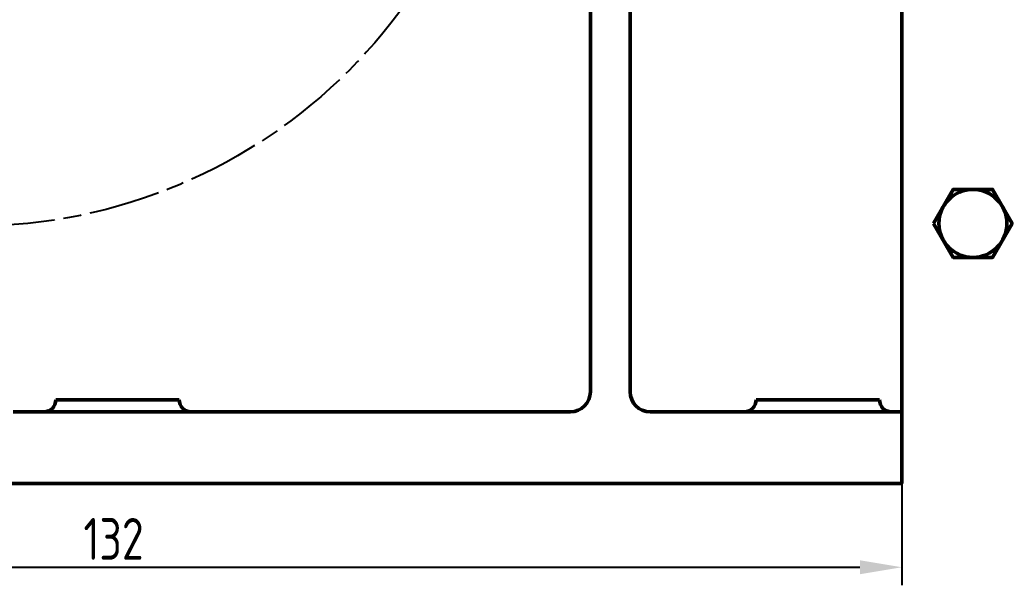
# Model space of a CAD drawing. Header units: millimetres. Extents: x -2161 to -582, y -4625 to -3434.
# Drawn here: x -1287.8 to -1204.7, y -4625.3 to -4578 of the extents above; entities that cross this region are included whole.
import ezdxf

# ---------------------------------------------------------------- set-up
doc = ezdxf.new("R2010")
doc.units = ezdxf.units.MM
doc.header["$LTSCALE"] = 0.5
doc.linetypes.add('AM_ISO08W050', pattern=[18, 12, -1.5, 3, -1.5])
doc.layers.add('AM_0', color=7, linetype='Continuous', lineweight=50)
doc.layers.add('AM_7', color=4, linetype='AM_ISO08W050', lineweight=25)
doc.styles.add('TCVN', font='tcvn+7284-2003i.ttf', dxfattribs={"width": 0.8, "height": 3.5})
doc.dimstyles.new('MyTemplate$0', dxfattribs={"dimtxt": 3.5, "dimasz": 3.5, "dimexe": 1.5, "dimexo": 0, "dimtad": 1, "dimtoh": 1, "dimdec": 0, "dimzin": 0, "dimtxsty": 'TCVN', "dimcen": 0, "dimclrd": 3, "dimclre": 3, "dimclrt": 1, "dimadec": 0, "dimazin": 0, "dimtfac": 1, "dimtdec": 0, "dimtofl": 0, "dimtmove": 0, "dimatfit": 3, "dimfxl": 1, "dimtfill": 1, "dimtolj": 1, "dimtzin": 0, "dimarcsym": 0})

# ---------------------------------------------------------------- blocks, each defined once
blk = doc.blocks.new('*D36')
at = {"color": 3, "lineweight": -2, "transparency": 16777216}
for p, q in [((-1345.998692776287, -4616.014677666727), (-1345.998692776287, -4625.315622430453)), ((-1213.970914442953, -4616.79552815238), (-1213.970914442953, -4625.315622430453)), ((-1342.498692776287, -4623.815622430453), (-1217.470914442953, -4623.815622430453))]:
    blk.add_line(p, q, dxfattribs=at)
at = {"color": 3, "transparency": 16777216}
for points in [[(-1342.498692776287, -4623.23228909712), (-1342.498692776287, -4624.398955763786), (-1345.998692776287, -4623.815622430453)], [(-1217.470914442953, -4623.23228909712), (-1217.470914442953, -4624.398955763786), (-1213.970914442953, -4623.815622430453)]]:
    blk.add_solid(points, dxfattribs=at)
at = {"layer": 'Defpoints', "color": 0, "transparency": 16777216}
for p in [(-1345.998692776287, -4616.014677666727), (-1213.970914442953, -4616.79552815238), (-1213.970914442953, -4623.815622430453)]:
    blk.add_point(p, dxfattribs=at)
at = {"color": 1, "transparency": 16777216, "insert": (-1279.98480360962, -4621.440622430453), "char_height": 3.5, "attachment_point": 5, "style": 'TCVN', "bg_fill": 3, "box_fill_scale": 1.1, "bg_fill_color": 256, "bg_fill_true_color": 13158600, "bg_fill_transparency": 0}
blk.add_mtext('\\A1;132', dxfattribs=at)

msp = doc.modelspace()

# ---------------------------------------------------------------- linework, layer by layer
at = {"layer": 'AM_0'}
for p, q in [((-1213.970914442953, -4616.795528152381), (-1213.970914442953, -4557.795528152381)), ((-1240.054247776287, -4567.975134925788), (-1240.054247776287, -4609.128861485715)), ((-1236.720914442953, -4567.975134925788), (-1236.720914442953, -4609.128861485715)), ((-1213.970914442953, -4610.795528152381), (-1235.054247776287, -4610.795528152381)), ((-1213.970914442953, -4616.795528152381), (-1345.332026109621, -4616.795528152381))]:
    msp.add_line(p, q, dxfattribs=at)
at = {"layer": 'AM_0', "lineweight": 50}
for p, q in [((-1274.484803609622, -4609.796739917376), (-1284.818136942955, -4609.796739917376)), ((-1215.839037093906, -4609.796739917376), (-1226.17237042724, -4609.796739917376)), ((-1241.720914442953, -4610.795528152381), (-1288.38758110962, -4610.795528152381))]:
    msp.add_line(p, q, dxfattribs=at)
at = {"layer": 'AM_0'}
msp.add_lwpolyline([(-1211.304247776291, -4595.014580465302), (-1209.659550603536, -4597.863279531579), (-1206.370156258025, -4597.863279531579), (-1204.725459085271, -4595.014580465302), (-1206.370156258025, -4592.165881399025), (-1209.659550603536, -4592.165881399025)], close=True, dxfattribs=at)
msp.add_circle((-1208.014853430781, -4595.014580465302), 2.848699066277003, dxfattribs=at)
for centre, radius, start, end in [((-1241.720914442953, -4609.128861485715), 1.666666666666667, 270, 0), ((-1235.054247776287, -4609.128861485715), 1.666666666666667, 180, 270), ((-1285.818136942955, -4609.796739917376), 1, 270, 0), ((-1273.484803609622, -4609.796739917376), 1, 180, 270), ((-1227.17237042724, -4609.796739917376), 1, 270, 0), ((-1214.839037093906, -4609.796739917376), 1, 180, 270), ((-1213.971247776287, -4615.572973152381), 0.0003333333333333333, 270, 0)]:
    msp.add_arc(centre, radius, start, end, dxfattribs=at)
at = {"layer": 'AM_7'}
msp.add_circle((-1291.720914442953, -4550.795528152381), 44.44444500000009, dxfattribs=at)

# ---------------------------------------------------------------- next in the draw order: dimensions: what is measured, and where the dimension line sits
dim = msp.add_linear_dim(base=(-1213.970914442953, -4623.815622430453), p1=(-1345.998692776287, -4616.014677666727), p2=(-1213.970914442953, -4616.79552815238), dimstyle='MyTemplate$0', override={"dimtol": 0, "dimlim": 0, "dimtp": 0.1, "dimtm": 0.1, "dimtfac": 0.71, "dimtdec": 4, "dimtolj": 1, "dimtzin": 7})
dim.commit()
dim.dimension.update_dxf_attribs({"geometry": '*D36', "text_midpoint": (-1279.98480360962, -4621.440622430453)})

doc.saveas('drawing.dxf')
